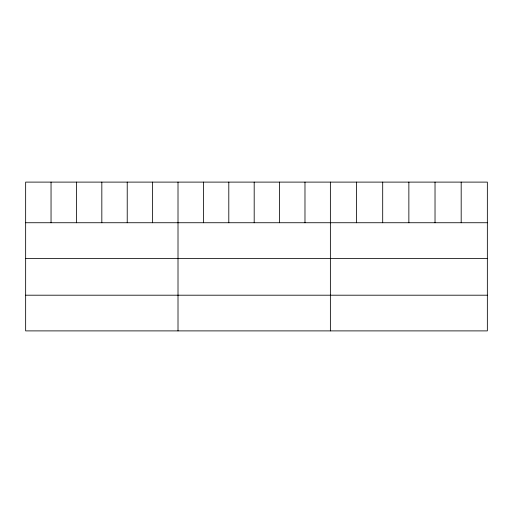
<?xml version="1.0" encoding="UTF-8"?>
<svg xmlns="http://www.w3.org/2000/svg" width="513" height="513" viewBox="0 0 513 513"><rect width="100%" height="100%" fill="white"/><g stroke="black" fill="none" stroke-linecap="round" stroke-linejoin="round"><path stroke-width="0.77" d="M487.35 222.738L487.35 330.891L25.65 330.891L25.65 182.109L487.35 182.109L487.35 222.738L25.65 222.738M25.65 258.43L487.35 258.43M25.65 295.199L487.35 295.199M461.187 182.109L461.187 222.738M435.024 182.109L435.024 222.738M408.861 182.109L408.861 222.738M382.698 182.109L382.698 222.738M356.535 182.109L356.535 222.738M330.372 182.109L330.372 330.891M304.978 182.109L304.978 222.738M279.585 182.109L279.585 222.738M254.191 182.109L254.191 222.738M228.798 182.109L228.798 222.738M203.404 182.109L203.404 222.738M178.011 182.109L178.011 330.891M152.618 182.109L152.618 222.738M127.224 182.109L127.224 222.738M101.831 182.109L101.831 222.738M76.437 182.109L76.437 222.738M51.043 182.109L51.043 222.738"/></g></svg>
